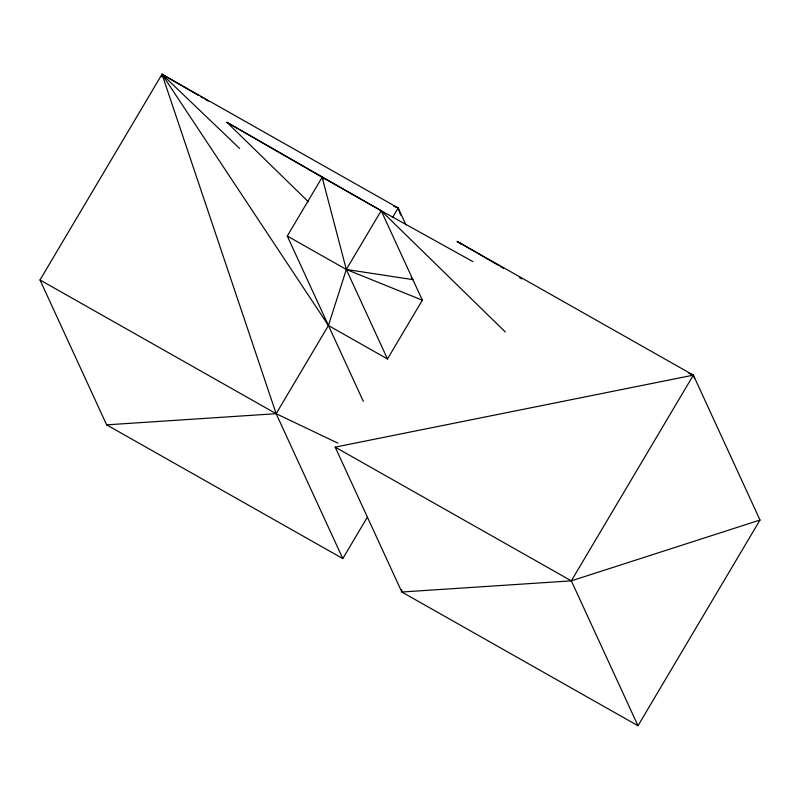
<?xml version="1.0" encoding="UTF-8"?>
<svg xmlns="http://www.w3.org/2000/svg" width="800" height="800" viewBox="0 0 800 800"><rect width="100%" height="100%" fill="white"/><g stroke="black" fill="none" stroke-linecap="round" stroke-linejoin="round"><path stroke-width="1.2" d="M161.62 76.73L162.01 74.26L398.17 207.98L405.98 224.96M472.94 261.63L381.18 210.7L346.32 269.47L328.44 325.53L276.15 413.69L342.8 558.58L367.37 517.16M342.8 558.58L106.64 424.86L40 279.96L162.01 74.26L198.64 95.52M363.33 401.37L287.28 236.04L322.14 177.26L381.18 210.7L505.28 331.95M392.46 217.6L398.17 207.98L393.51 206.18M166.07 77.15L162.01 74.26L328.44 325.53L387.48 358.96L422.34 300.19L381.18 210.7L226.95 122.33L308.27 201.71M688.93 373.42L693.36 375.14L760 520.04L637.99 725.74L571.34 580.85L693.36 375.14L457.2 241.42L461.14 244.22M694.58 378.67L693.36 375.14L335.19 447.12L401.83 592.02L571.34 580.85L760 520.04M106.64 424.86L276.15 413.69L337.86 443.13M287.28 236.04L346.32 269.47L412.89 279.63L411.24 277.77M226.95 122.33L322.14 177.26L346.32 269.47L422.34 300.19M40 279.96L276.15 413.69L162.01 74.26L239.64 148.5M335.19 447.12L571.34 580.85M637.99 725.74L401.83 592.02L401.68 589.52M457.2 241.42L498.09 265.16M500.25 266.41L503.47 268.28M519.61 277.66L521.77 278.91M200.8 96.77L202.95 98.02M205.11 99.27L208.34 101.15M322.14 177.26L323.79 179.13M346.32 269.47L387.48 358.96M398.17 207.98L400.64 215.06"/></g></svg>
